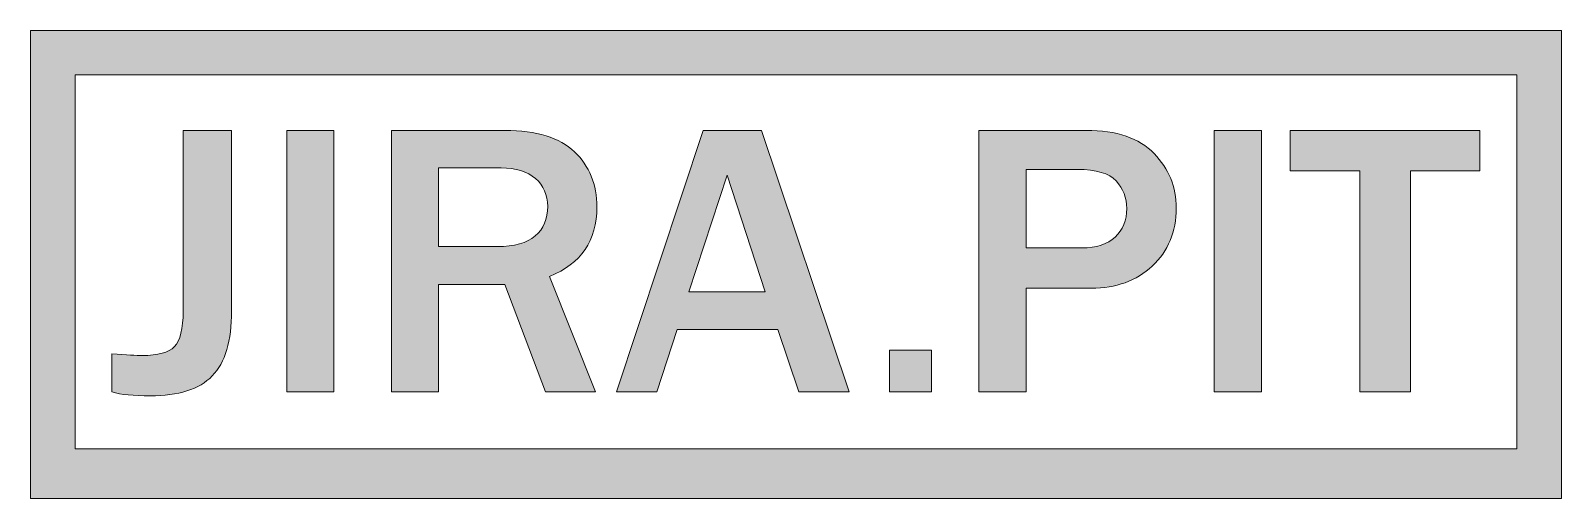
# Model space of a CAD drawing. Extents: x 298 to 1662, y -684 to -266.
import ezdxf

# ---------------------------------------------------------------- set-up
doc = ezdxf.new("R2010")
doc.units = 0
doc.header["$MEASUREMENT"] = 0
doc.layers.add('Layer 1', color=7, linetype='Continuous', lineweight=0)

msp = doc.modelspace()

# ---------------------------------------------------------------- hatches: boundary and pattern name
at = {"layer": 'Layer 1', "true_color": 0xed1c24, "transparency": 33554687}
h = msp.add_hatch(color=240, dxfattribs=at)
h.dxf.hatch_style = 2
edge = h.paths.add_edge_path()
edge.add_spline(control_points=[(1622.4, -639.3), (1622.4, -639.3), (338, -639.3), (338, -639.3), (338, -639.3), (338, -305.9), (338, -305.9), (338, -305.9), (1622.4, -305.9), (1622.4, -305.9), (1622.4, -305.9), (1622.4, -639.3), (1622.4, -639.3)], knot_values=[0, 0, 0, 0, 1, 1, 1, 2, 2, 2, 3, 3, 3, 4, 4, 4, 4], degree=3, periodic=0)
edge = h.paths.add_edge_path()
edge.add_spline(control_points=[(298.3, -266.4), (298.3, -266.4), (298.3, -683.6), (298.3, -683.6), (298.3, -683.6), (1662.1, -683.6), (1662.1, -683.6), (1662.1, -683.6), (1662.1, -266.4), (1662.1, -266.4), (1662.1, -266.4), (298.3, -266.4), (298.3, -266.4)], knot_values=[0, 0, 0, 0, 1, 1, 1, 2, 2, 2, 3, 3, 3, 4, 4, 4, 4], degree=3, periodic=0)
h = msp.add_hatch(color=240, dxfattribs=at)
h.dxf.hatch_style = 2
edge = h.paths.add_edge_path()
edge.add_spline(control_points=[(477.4, -355.4), (477.4, -355.4), (477.4, -516.4), (477.4, -516.4), (477.4, -543.1), (471.6, -562.5), (460.1, -574.4), (448.5, -586.3), (430.1, -592.2), (404.8, -592.2), (390.2, -592.2), (378.9, -591), (370.8, -588.7), (370.8, -588.7), (370.8, -554.8), (370.8, -554.8), (383.6, -555.7), (392.6, -556.2), (397.8, -556.2), (411.8, -556.2), (421.4, -553.6), (426.5, -548.3), (431.6, -543.1), (434.2, -532.4), (434.2, -516.4), (434.2, -516.4), (434.2, -355.4), (434.2, -355.4), (434.2, -355.4), (477.4, -355.4), (477.4, -355.4)], knot_values=[0, 0, 0, 0, 1, 1, 1, 2, 2, 2, 3, 3, 3, 4, 4, 4, 5, 5, 5, 6, 6, 6, 7, 7, 7, 8, 8, 8, 9, 9, 9, 10, 10, 10, 10], degree=3, periodic=0)
h = msp.add_hatch(color=240, dxfattribs=at)
h.dxf.hatch_style = 2
edge = h.paths.add_edge_path()
edge.add_spline(control_points=[(568.5, -588.7), (568.5, -588.7), (526.5, -588.7), (526.5, -588.7), (526.5, -588.7), (526.5, -355.4), (526.5, -355.4), (526.5, -355.4), (568.5, -355.4), (568.5, -355.4), (568.5, -355.4), (568.5, -588.7), (568.5, -588.7)], knot_values=[0, 0, 0, 0, 1, 1, 1, 2, 2, 2, 3, 3, 3, 4, 4, 4, 4], degree=3, periodic=0)
h = msp.add_hatch(color=240, dxfattribs=at)
h.dxf.hatch_style = 2
edge = h.paths.add_edge_path()
edge.add_spline(control_points=[(661.8, -459.1), (661.8, -459.1), (714.1, -459.1), (714.1, -459.1), (729.2, -459.1), (740.5, -455.9), (747.9, -449.6), (755.3, -443.2), (759, -434.4), (759, -423.2), (759, -413), (755.4, -404.7), (748.1, -398.4), (740.8, -392.1), (730.6, -388.9), (717.5, -388.9), (717.5, -388.9), (661.8, -388.9), (661.8, -388.9), (661.8, -388.9), (661.8, -459.1), (661.8, -459.1)], knot_values=[0, 0, 0, 0, 1, 1, 1, 2, 2, 2, 3, 3, 3, 4, 4, 4, 5, 5, 5, 6, 6, 6, 7, 7, 7, 7], degree=3, periodic=0)
edge = h.paths.add_edge_path()
edge.add_spline(control_points=[(801.6, -588.7), (801.6, -588.7), (757.1, -588.7), (757.1, -588.7), (757.1, -588.7), (720.9, -492.8), (720.9, -492.8), (720.9, -492.8), (661.8, -492.8), (661.8, -492.8), (661.8, -492.8), (661.8, -588.7), (661.8, -588.7), (661.8, -588.7), (619.8, -588.7), (619.8, -588.7), (619.8, -588.7), (619.8, -355.4), (619.8, -355.4), (619.8, -355.4), (720.9, -355.4), (720.9, -355.4), (749, -355.4), (769.7, -361.8), (782.9, -374.5), (796.2, -387.2), (802.8, -403.6), (802.8, -423.8), (802.8, -453.7), (788.7, -474.3), (760.7, -485.6), (760.7, -485.6), (801.6, -588.7), (801.6, -588.7)], knot_values=[0, 0, 0, 0, 1, 1, 1, 2, 2, 2, 3, 3, 3, 4, 4, 4, 5, 5, 5, 6, 6, 6, 7, 7, 7, 8, 8, 8, 9, 9, 9, 10, 10, 10, 11, 11, 11, 11], degree=3, periodic=0)
h = msp.add_hatch(color=240, dxfattribs=at)
h.dxf.hatch_style = 2
edge = h.paths.add_edge_path()
edge.add_spline(control_points=[(952.8, -499.5), (952.8, -499.5), (918.8, -395.4), (918.8, -395.4), (918.8, -395.4), (884.8, -499.5), (884.8, -499.5), (884.8, -499.5), (952.8, -499.5), (952.8, -499.5)], knot_values=[0, 0, 0, 0, 1, 1, 1, 2, 2, 2, 3, 3, 3, 3], degree=3, periodic=0)
edge = h.paths.add_edge_path()
edge.add_spline(control_points=[(1027.6, -588.7), (1027.6, -588.7), (982.7, -588.7), (982.7, -588.7), (982.7, -588.7), (964.1, -533.1), (964.1, -533.1), (964.1, -533.1), (874.4, -533.1), (874.4, -533.1), (874.4, -533.1), (856.1, -588.7), (856.1, -588.7), (856.1, -588.7), (820.2, -588.7), (820.2, -588.7), (820.2, -588.7), (897.6, -355.4), (897.6, -355.4), (897.6, -355.4), (949.4, -355.4), (949.4, -355.4), (949.4, -355.4), (1027.6, -588.7), (1027.6, -588.7)], knot_values=[0, 0, 0, 0, 1, 1, 1, 2, 2, 2, 3, 3, 3, 4, 4, 4, 5, 5, 5, 6, 6, 6, 7, 7, 7, 8, 8, 8, 8], degree=3, periodic=0)
h = msp.add_hatch(color=240, dxfattribs=at)
h.dxf.hatch_style = 2
edge = h.paths.add_edge_path()
edge.add_spline(control_points=[(1185.2, -460.2), (1185.2, -460.2), (1234.9, -460.2), (1234.9, -460.2), (1247.9, -460.2), (1257.8, -457), (1264.6, -450.6), (1271.5, -444.2), (1274.9, -435.7), (1274.9, -425.1), (1274.9, -415.6), (1271.7, -407.4), (1265.4, -400.5), (1259.1, -393.7), (1247.6, -390.3), (1231.1, -390.3), (1231.1, -390.3), (1185.2, -390.3), (1185.2, -390.3), (1185.2, -390.3), (1185.2, -460.2), (1185.2, -460.2)], knot_values=[0, 0, 0, 0, 1, 1, 1, 2, 2, 2, 3, 3, 3, 4, 4, 4, 5, 5, 5, 6, 6, 6, 7, 7, 7, 7], degree=3, periodic=0)
edge = h.paths.add_edge_path()
edge.add_spline(control_points=[(1185.2, -588.7), (1185.2, -588.7), (1143.1, -588.7), (1143.1, -588.7), (1143.1, -588.7), (1143.1, -355.4), (1143.1, -355.4), (1143.1, -355.4), (1238.7, -355.4), (1238.7, -355.4), (1265.9, -355.4), (1286.1, -362.3), (1299.2, -376), (1312.4, -389.7), (1319, -405.9), (1319, -424.6), (1319, -445.9), (1311.8, -463.2), (1297.6, -476.4), (1283.4, -489.6), (1265.3, -496.2), (1243.4, -496.2), (1243.4, -496.2), (1185.2, -496.2), (1185.2, -496.2), (1185.2, -496.2), (1185.2, -588.7), (1185.2, -588.7)], knot_values=[0, 0, 0, 0, 1, 1, 1, 2, 2, 2, 3, 3, 3, 4, 4, 4, 5, 5, 5, 6, 6, 6, 7, 7, 7, 8, 8, 8, 9, 9, 9, 9], degree=3, periodic=0)
h = msp.add_hatch(color=240, dxfattribs=at)
h.dxf.hatch_style = 2
edge = h.paths.add_edge_path()
edge.add_spline(control_points=[(1394.8, -588.7), (1394.8, -588.7), (1352.8, -588.7), (1352.8, -588.7), (1352.8, -588.7), (1352.8, -355.4), (1352.8, -355.4), (1352.8, -355.4), (1394.8, -355.4), (1394.8, -355.4), (1394.8, -355.4), (1394.8, -588.7), (1394.8, -588.7)], knot_values=[0, 0, 0, 0, 1, 1, 1, 2, 2, 2, 3, 3, 3, 4, 4, 4, 4], degree=3, periodic=0)
h = msp.add_hatch(color=240, dxfattribs=at)
h.dxf.hatch_style = 2
edge = h.paths.add_edge_path()
edge.add_spline(control_points=[(1527.6, -588.7), (1527.6, -588.7), (1482.5, -588.7), (1482.5, -588.7), (1482.5, -588.7), (1482.5, -391.5), (1482.5, -391.5), (1482.5, -391.5), (1420.5, -391.5), (1420.5, -391.5), (1420.5, -391.5), (1420.5, -355.4), (1420.5, -355.4), (1420.5, -355.4), (1589.6, -355.4), (1589.6, -355.4), (1589.6, -355.4), (1589.6, -391.5), (1589.6, -391.5), (1589.6, -391.5), (1527.6, -391.5), (1527.6, -391.5), (1527.6, -391.5), (1527.6, -588.7), (1527.6, -588.7)], knot_values=[0, 0, 0, 0, 1, 1, 1, 2, 2, 2, 3, 3, 3, 4, 4, 4, 5, 5, 5, 6, 6, 6, 7, 7, 7, 8, 8, 8, 8], degree=3, periodic=0)
h = msp.add_hatch(color=240, dxfattribs=at)
h.dxf.hatch_style = 2
h.paths.add_polyline_path([(1063.5, -551.4), (1100.9, -551.4), (1100.9, -588.7), (1063.5, -588.7)])

# ---------------------------------------------------------------- linework, layer by layer
at = {"layer": 'Layer 1'}
msp.add_lwpolyline([(1063.5, -551.4), (1100.9, -551.4), (1100.9, -588.7), (1063.5, -588.7)], close=True, dxfattribs=at)
for points, knots in [([(298.3, -266.4), (298.3, -266.4), (298.3, -683.6), (298.3, -683.6), (298.3, -683.6), (1662.1, -683.6), (1662.1, -683.6), (1662.1, -683.6), (1662.1, -266.4), (1662.1, -266.4), (1662.1, -266.4), (298.3, -266.4), (298.3, -266.4)], [0, 0, 0, 0, 1, 1, 1, 2, 2, 2, 3, 3, 3, 4, 4, 4, 4]), ([(1622.4, -639.3), (1622.4, -639.3), (338, -639.3), (338, -639.3), (338, -639.3), (338, -305.9), (338, -305.9), (338, -305.9), (1622.4, -305.9), (1622.4, -305.9), (1622.4, -305.9), (1622.4, -639.3), (1622.4, -639.3)], [0, 0, 0, 0, 1, 1, 1, 2, 2, 2, 3, 3, 3, 4, 4, 4, 4]), ([(477.4, -355.4), (477.4, -355.4), (477.4, -516.4), (477.4, -516.4), (477.4, -543.1), (471.6, -562.5), (460.1, -574.4), (448.5, -586.3), (430.1, -592.2), (404.8, -592.2), (390.2, -592.2), (378.9, -591), (370.8, -588.7), (370.8, -588.7), (370.8, -554.8), (370.8, -554.8), (383.6, -555.7), (392.6, -556.2), (397.8, -556.2), (411.8, -556.2), (421.4, -553.6), (426.5, -548.3), (431.6, -543.1), (434.2, -532.4), (434.2, -516.4), (434.2, -516.4), (434.2, -355.4), (434.2, -355.4), (434.2, -355.4), (477.4, -355.4), (477.4, -355.4)], [0, 0, 0, 0, 1, 1, 1, 2, 2, 2, 3, 3, 3, 4, 4, 4, 5, 5, 5, 6, 6, 6, 7, 7, 7, 8, 8, 8, 9, 9, 9, 10, 10, 10, 10]), ([(568.5, -588.7), (568.5, -588.7), (526.5, -588.7), (526.5, -588.7), (526.5, -588.7), (526.5, -355.4), (526.5, -355.4), (526.5, -355.4), (568.5, -355.4), (568.5, -355.4), (568.5, -355.4), (568.5, -588.7), (568.5, -588.7)], [0, 0, 0, 0, 1, 1, 1, 2, 2, 2, 3, 3, 3, 4, 4, 4, 4]), ([(801.6, -588.7), (801.6, -588.7), (757.1, -588.7), (757.1, -588.7), (757.1, -588.7), (720.9, -492.8), (720.9, -492.8), (720.9, -492.8), (661.8, -492.8), (661.8, -492.8), (661.8, -492.8), (661.8, -588.7), (661.8, -588.7), (661.8, -588.7), (619.8, -588.7), (619.8, -588.7), (619.8, -588.7), (619.8, -355.4), (619.8, -355.4), (619.8, -355.4), (720.9, -355.4), (720.9, -355.4), (749, -355.4), (769.7, -361.8), (782.9, -374.5), (796.2, -387.2), (802.8, -403.6), (802.8, -423.8), (802.8, -453.7), (788.7, -474.3), (760.7, -485.6), (760.7, -485.6), (801.6, -588.7), (801.6, -588.7)], [0, 0, 0, 0, 1, 1, 1, 2, 2, 2, 3, 3, 3, 4, 4, 4, 5, 5, 5, 6, 6, 6, 7, 7, 7, 8, 8, 8, 9, 9, 9, 10, 10, 10, 11, 11, 11, 11]), ([(1027.6, -588.7), (1027.6, -588.7), (982.7, -588.7), (982.7, -588.7), (982.7, -588.7), (964.1, -533.1), (964.1, -533.1), (964.1, -533.1), (874.4, -533.1), (874.4, -533.1), (874.4, -533.1), (856.1, -588.7), (856.1, -588.7), (856.1, -588.7), (820.2, -588.7), (820.2, -588.7), (820.2, -588.7), (897.6, -355.4), (897.6, -355.4), (897.6, -355.4), (949.4, -355.4), (949.4, -355.4), (949.4, -355.4), (1027.6, -588.7), (1027.6, -588.7)], [0, 0, 0, 0, 1, 1, 1, 2, 2, 2, 3, 3, 3, 4, 4, 4, 5, 5, 5, 6, 6, 6, 7, 7, 7, 8, 8, 8, 8]), ([(1185.2, -588.7), (1185.2, -588.7), (1143.1, -588.7), (1143.1, -588.7), (1143.1, -588.7), (1143.1, -355.4), (1143.1, -355.4), (1143.1, -355.4), (1238.7, -355.4), (1238.7, -355.4), (1265.9, -355.4), (1286.1, -362.3), (1299.2, -376), (1312.4, -389.7), (1319, -405.9), (1319, -424.6), (1319, -445.9), (1311.8, -463.2), (1297.6, -476.4), (1283.4, -489.6), (1265.3, -496.2), (1243.4, -496.2), (1243.4, -496.2), (1185.2, -496.2), (1185.2, -496.2), (1185.2, -496.2), (1185.2, -588.7), (1185.2, -588.7)], [0, 0, 0, 0, 1, 1, 1, 2, 2, 2, 3, 3, 3, 4, 4, 4, 5, 5, 5, 6, 6, 6, 7, 7, 7, 8, 8, 8, 9, 9, 9, 9]), ([(1394.8, -588.7), (1394.8, -588.7), (1352.8, -588.7), (1352.8, -588.7), (1352.8, -588.7), (1352.8, -355.4), (1352.8, -355.4), (1352.8, -355.4), (1394.8, -355.4), (1394.8, -355.4), (1394.8, -355.4), (1394.8, -588.7), (1394.8, -588.7)], [0, 0, 0, 0, 1, 1, 1, 2, 2, 2, 3, 3, 3, 4, 4, 4, 4]), ([(1527.6, -588.7), (1527.6, -588.7), (1482.5, -588.7), (1482.5, -588.7), (1482.5, -588.7), (1482.5, -391.5), (1482.5, -391.5), (1482.5, -391.5), (1420.5, -391.5), (1420.5, -391.5), (1420.5, -391.5), (1420.5, -355.4), (1420.5, -355.4), (1420.5, -355.4), (1589.6, -355.4), (1589.6, -355.4), (1589.6, -355.4), (1589.6, -391.5), (1589.6, -391.5), (1589.6, -391.5), (1527.6, -391.5), (1527.6, -391.5), (1527.6, -391.5), (1527.6, -588.7), (1527.6, -588.7)], [0, 0, 0, 0, 1, 1, 1, 2, 2, 2, 3, 3, 3, 4, 4, 4, 5, 5, 5, 6, 6, 6, 7, 7, 7, 8, 8, 8, 8]), ([(661.8, -459.1), (661.8, -459.1), (714.1, -459.1), (714.1, -459.1), (729.2, -459.1), (740.5, -455.9), (747.9, -449.6), (755.3, -443.2), (759, -434.4), (759, -423.2), (759, -413), (755.4, -404.7), (748.1, -398.4), (740.8, -392.1), (730.6, -388.9), (717.5, -388.9), (717.5, -388.9), (661.8, -388.9), (661.8, -388.9), (661.8, -388.9), (661.8, -459.1), (661.8, -459.1)], [0, 0, 0, 0, 1, 1, 1, 2, 2, 2, 3, 3, 3, 4, 4, 4, 5, 5, 5, 6, 6, 6, 7, 7, 7, 7]), ([(952.8, -499.5), (952.8, -499.5), (918.8, -395.4), (918.8, -395.4), (918.8, -395.4), (884.8, -499.5), (884.8, -499.5), (884.8, -499.5), (952.8, -499.5), (952.8, -499.5)], [0, 0, 0, 0, 1, 1, 1, 2, 2, 2, 3, 3, 3, 3]), ([(1185.2, -460.2), (1185.2, -460.2), (1234.9, -460.2), (1234.9, -460.2), (1247.9, -460.2), (1257.8, -457), (1264.6, -450.6), (1271.5, -444.2), (1274.9, -435.7), (1274.9, -425.1), (1274.9, -415.6), (1271.7, -407.4), (1265.4, -400.5), (1259.1, -393.7), (1247.6, -390.3), (1231.1, -390.3), (1231.1, -390.3), (1185.2, -390.3), (1185.2, -390.3), (1185.2, -390.3), (1185.2, -460.2), (1185.2, -460.2)], [0, 0, 0, 0, 1, 1, 1, 2, 2, 2, 3, 3, 3, 4, 4, 4, 5, 5, 5, 6, 6, 6, 7, 7, 7, 7])]:
    msp.add_open_spline(points, degree=3, knots=knots, dxfattribs=at)

doc.saveas('drawing.dxf')
